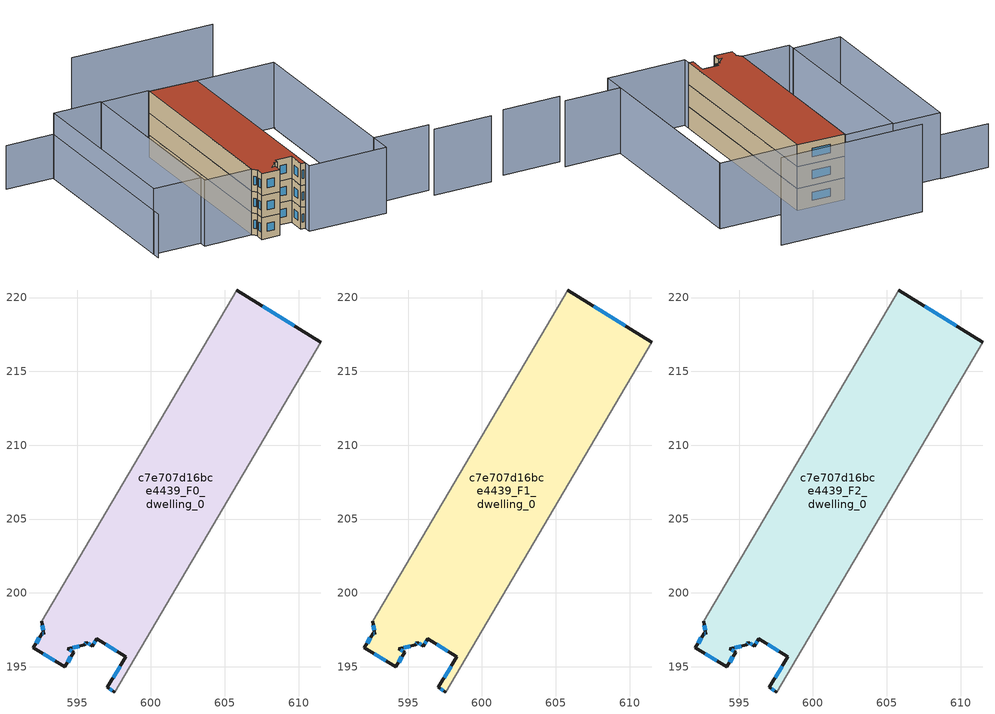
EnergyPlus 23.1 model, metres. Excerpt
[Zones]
c7e707d16bce4439_F0_dwelling_0
 floor ground (EU_floor_Construction): 611.49,216.97 597.55,193.29 597.04,193.61 598.31,195.69 596.32,196.9 596.03,196.41 595.61,196.66 595.51,196.49 594.37,196.21 594.76,195.97 594.17,195.01 592.04,196.3 592.63,197.27 592.74,197.21 592.59,198.09 605.79,220.51 z0
 wall outside (EU_wall_Construction): 592.59,198.09 592.74,197.21 592.63,197.27 592.04,196.3 594.17,195.01 594.76,195.97 594.37,196.21 595.51,196.49 595.61,196.66 596.03,196.41 596.32,196.9 598.31,195.69 597.04,193.61 597.55,193.29 / 611.49,216.97 605.79,220.51 z0:3
 wall adiabatic (EU_wall_Construction): 605.79,220.51 592.59,198.09 / 597.55,193.29 611.49,216.97 z0:3
 window (EU_Window_Construction): 594.64,196.05 594.49,196.14 / 594.35,195.31 594.57,195.67 / 592.7,195.9 593.5,195.41 / 592.44,196.97 592.22,196.61 / 592.7,197.23 592.66,197.25 / 592.64,197.81 592.69,197.48 / 609.72,218.08 607.57,219.41 / 597.2,193.51 597.39,193.39 / 597.91,195.04 597.43,194.26 / 596.94,196.52 597.69,196.07 / 596.12,196.56 596.23,196.75 / 595.74,196.58 595.9,196.49 / 595.54,196.54 595.58,196.61 / 594.72,196.3 595.15,196.4 z0.93:2.07
c7e707d16bce4439_F1_dwelling_0
 floor to c7e707d16bce4439_F0_dwelling_0 (EU_floor_Construction): 611.49,216.97 597.55,193.29 597.03,193.61 598.3,195.69 596.32,196.9 596.03,196.41 595.61,196.66 595.51,196.49 594.37,196.21 594.76,195.97 594.17,195.01 592.04,196.3 592.63,197.27 592.74,197.21 592.59,198.09 605.79,220.51 z3
 wall outside (EU_wall_Construction): 592.59,198.09 592.74,197.21 592.63,197.27 592.04,196.3 594.17,195.01 594.76,195.97 594.37,196.21 595.51,196.49 595.61,196.66 596.03,196.41 596.32,196.9 598.31,195.69 597.04,193.61 597.55,193.29 / 611.49,216.97 605.79,220.51 z3:6
 wall adiabatic (EU_wall_Construction): 605.79,220.51 592.59,198.09 / 597.55,193.29 611.49,216.97 z3:6
 window (EU_Window_Construction): 594.64,196.05 594.49,196.14 / 594.35,195.31 594.57,195.67 / 592.7,195.9 593.5,195.41 / 592.44,196.97 592.22,196.61 / 592.7,197.23 592.66,197.25 / 592.64,197.81 592.69,197.48 / 609.72,218.08 607.57,219.41 / 597.2,193.51 597.39,193.39 / 597.91,195.04 597.43,194.26 / 596.94,196.52 597.69,196.07 / 596.12,196.56 596.23,196.75 / 595.74,196.58 595.9,196.49 / 595.54,196.54 595.58,196.61 / 594.72,196.3 595.15,196.4 z3.93:5.07
c7e707d16bce4439_F2_dwelling_0
 floor to c7e707d16bce4439_F1_dwelling_0 (EU_floor_Construction): 611.49,216.97 597.55,193.29 597.03,193.61 598.3,195.69 596.32,196.9 596.03,196.41 595.61,196.66 595.51,196.49 594.37,196.21 594.76,195.97 594.17,195.01 592.04,196.3 592.63,197.27 592.74,197.21 592.59,198.09 605.79,220.51 z6
 wall outside (EU_wall_Construction): 592.59,198.09 592.74,197.21 592.63,197.27 592.04,196.3 594.17,195.01 594.76,195.97 594.37,196.21 595.51,196.49 595.61,196.66 596.03,196.41 596.32,196.9 598.31,195.69 597.04,193.61 597.55,193.29 / 611.49,216.97 605.79,220.51 z6:9
 wall adiabatic (EU_wall_Construction): 605.79,220.51 592.59,198.09 / 597.55,193.29 611.49,216.97 z6:9
 window (EU_Window_Construction): 594.64,196.05 594.49,196.14 / 594.35,195.31 594.57,195.67 / 592.7,195.9 593.5,195.41 / 592.44,196.97 592.22,196.61 / 592.7,197.23 592.66,197.25 / 592.64,197.81 592.69,197.48 / 609.72,218.08 607.57,219.41 / 597.2,193.51 597.39,193.39 / 597.91,195.04 597.43,194.26 / 596.94,196.52 597.69,196.07 / 596.12,196.56 596.23,196.75 / 595.74,196.58 595.9,196.49 / 595.54,196.54 595.58,196.61 / 594.72,196.3 595.15,196.4 z6.93:8.07
 roof outside (EU_roof_Construction): 598.31,195.69 597.04,193.61 597.55,193.29 611.49,216.97 605.79,220.51 592.59,198.09 592.74,197.21 592.63,197.27 592.04,196.3 594.17,195.01 594.76,195.97 594.37,196.21 595.51,196.49 595.61,196.66 596.03,196.41 596.32,196.9 z9
shading: 620.98,180.24 614.02,184.34 / 614.87,185.61 608.1,189.59 / 608.1,189.59 620.81,211.19 / 620.94,211.41 606.48,186.85 / 606.48,186.85 597.03,192.42 / 597.03,192.42 611.49,216.97 / 611.49,216.97 620.94,211.41 / 605.87,220.64 592.59,198.09 / 592.59,198.09 586.82,201.49 / 586.82,201.49 600.1,224.05 / 600.1,224.05 605.87,220.64 / 600.16,224.15 587.29,202.29 / 587.29,202.29 581.52,205.69 / 581.52,205.69 594.38,227.55 / 594.38,227.55 600.16,224.15 z0:9; 588.71,231.12 594.48,227.72 / 594.48,227.72 580.94,204.72 z0:6; 621.25,220.33 603.92,230.53 z0:12
[Building]
EU S2 Campaign: North Axis=0; Terrain=City; Solar Distribution=FullExterior
[Site:Location]
Montreal-Trudeau.Intl.AP: Latitude=45.4667; Longitude=-73.75; Time Zone=-5; Elevation=36
[SizingPeriod:WeatherFileDays]
AnnualSizingPeriod: Begin Month=1; Begin Day of Month=1; End Month=12; End Day of Month=31; Day of Week for Start Day=Monday; Use Weather File Daylight Saving Period=No; Use Weather File Rain and Snow Indicators=No
[MATERIAL]
EU_InternalMass_Material: Roughness=MediumRough; Thickness=0.1; Conductivity=1; Density=1800; Specific Heat=900; Thermal Absorptance=0.9; Solar Absorptance=0.7; Visible Absorptance=0.7
[MATERIAL:NOMASS] Roughness=MediumRough; Thermal Absorptance=0.9; Solar Absorptance=0.7; Visible Absorptance=0.7
Name | Thermal Resistance
EU_wall_NoMass; EU_floor_NoMass | 1.36485
EU_roof_NoMass | 2.55992
[WINDOWMATERIAL:SIMPLEGLAZINGSYSTEM]
EU_Window_SimpleGlazing: UFactor=3.92339; Solar Heat Gain Coefficient=0.8; Visible Transmittance=0.8
[CONSTRUCTION]
EU_wall_Construction: EU_wall_NoMass
EU_roof_Construction: EU_roof_NoMass
EU_floor_Construction: EU_floor_NoMass
EU_Window_Construction: EU_Window_SimpleGlazing
EU_InternalMass_Construction: EU_InternalMass_Material
[ZONE] Type=1; Multiplier=1; Ceiling Height=autocalculate; Volume=531.998; Floor Area=autocalculate; Part of Total Floor Area=Yes
c7e707d16bce4439_F0_dwelling_0; c7e707d16bce4439_F1_dwelling_0; c7e707d16bce4439_F2_dwelling_0
[INTERNALMASS] Construction=EU_InternalMass_Construction; Surface Area=177.333
Name | Zone or ZoneList
c7e707d16bce4439_F0_dwelling_0_EU_InternalMass | c7e707d16bce4439_F0_dwelling_0
c7e707d16bce4439_F1_dwelling_0_EU_InternalMass | c7e707d16bce4439_F1_dwelling_0
c7e707d16bce4439_F2_dwelling_0_EU_InternalMass | c7e707d16bce4439_F2_dwelling_0
[OTHEREQUIPMENT] Fuel Type=Electricity; Design Level Calculation Method=Watts/Area; Power per Zone Floor Area=1; Fraction Latent=0; Fraction Radiant=0; Fraction Lost=0; Carbon Dioxide Generation Rate=0; EndUse Subcategory=EU_Step8_InternalGains
Name | Zone or ZoneList or Space or SpaceList | Schedule
EU_Step8_InternalGain_c7e707d16bce4439_F0_dwelling_0_f000 | c7e707d16bce4439_F0_dwelling_0 | EU_Step8_GainSchedule_c7e707d16bce4439_F0_dwelling_0_f000
EU_Step8_InternalGain_c7e707d16bce4439_F1_dwelling_0_f000 | c7e707d16bce4439_F1_dwelling_0 | EU_Step8_GainSchedule_c7e707d16bce4439_F1_dwelling_0_f000
EU_Step8_InternalGain_c7e707d16bce4439_F2_dwelling_0_f000 | c7e707d16bce4439_F2_dwelling_0 | EU_Step8_GainSchedule_c7e707d16bce4439_F2_dwelling_0_f000
[ZONEVENTILATION:DESIGNFLOWRATE] Schedule=EU_AlwaysOn; Design Flow Rate Calculation Method=AirChanges/Hour; Air Changes per Hour=0.860309; Ventilation Type=Natural; Fan Pressure Rise=0; Fan Total Efficiency=1; Constant Term Coefficient=1; Temperature Term Coefficient=0; Velocity Term Coefficient=0; Velocity Squared Term Coefficient=0; Minimum Indoor Temperature=-100; Maximum Indoor Temperature=100; Delta Temperature=-100; Minimum Outdoor Temperature=-100; Maximum Outdoor Temperature=100; Maximum Wind Speed=40
Name | Zone or ZoneList or Space or SpaceList
EU_ConstantAir_c7e707d16bce4439_F0_dwelling_0 | c7e707d16bce4439_F0_dwelling_0
EU_ConstantAir_c7e707d16bce4439_F1_dwelling_0 | c7e707d16bce4439_F1_dwelling_0
EU_ConstantAir_c7e707d16bce4439_F2_dwelling_0 | c7e707d16bce4439_F2_dwelling_0
[HVACTEMPLATE:THERMOSTAT] Constant Heating Setpoint=20; Constant Cooling Setpoint=50
EU_HeatOnly_c7e707d16bce4439_F0_dwelling_0; EU_HeatOnly_c7e707d16bce4439_F1_dwelling_0; EU_HeatOnly_c7e707d16bce4439_F2_dwelling_0
[HVACTEMPLATE:ZONE:IDEALLOADSAIRSYSTEM] System Availability Schedule=EU_AlwaysOn; Maximum Heating Supply Air Temperature=50; Minimum Cooling Supply Air Temperature=13; Maximum Heating Supply Air Humidity Ratio=0.0156; Minimum Cooling Supply Air Humidity Ratio=0.0077; Heating Limit=NoLimit; Cooling Limit=NoLimit; Heating Availability Schedule=EU_AlwaysOn; Cooling Availability Schedule=EU_CoolingOff; Dehumidification Control Type=ConstantSensibleHeatRatio; Cooling Sensible Heat Ratio=0.7; Dehumidification Setpoint=60; Humidification Control Type=None; Humidification Setpoint=30; Outdoor Air Method=None; Outdoor Air Flow Rate per Person=0.00944; Outdoor Air Flow Rate per Zone Floor Area=0; Outdoor Air Flow Rate per Zone=0; Demand Controlled Ventilation Type=None; Outdoor Air Economizer Type=NoEconomizer; Heat Recovery Type=None; Sensible Heat Recovery Effectiveness=0.7; Latent Heat Recovery Effectiveness=0.65
Name | Template Thermostat
c7e707d16bce4439_F0_dwelling_0 | EU_HeatOnly_c7e707d16bce4439_F0_dwelling_0
c7e707d16bce4439_F1_dwelling_0 | EU_HeatOnly_c7e707d16bce4439_F1_dwelling_0
c7e707d16bce4439_F2_dwelling_0 | EU_HeatOnly_c7e707d16bce4439_F2_dwelling_0
[SIZING:ZONE] Zone Cooling Design Supply Air Temperature Input Method=SupplyAirTemperature; Zone Cooling Design Supply Air Temperature=13; Zone Heating Design Supply Air Temperature Input Method=SupplyAirTemperature; Zone Heating Design Supply Air Temperature=50; Zone Cooling Design Supply Air Humidity Ratio=0.008; Zone Heating Design Supply Air Humidity Ratio=0.008; Cooling Design Air Flow Method=DesignDay; Cooling Design Air Flow Rate=0; Cooling Minimum Air Flow per Zone Floor Area=0.000762; Cooling Minimum Air Flow=0; Cooling Minimum Air Flow Fraction=0.2; Heating Design Air Flow Method=DesignDay; Heating Design Air Flow Rate=0; Heating Maximum Air Flow per Zone Floor Area=0.002032; Heating Maximum Air Flow=0.141576; Heating Maximum Air Flow Fraction=0.3; Account for Dedicated Outdoor Air System=No; Dedicated Outdoor Air System Control Strategy=NeutralSupplyAir; Dedicated Outdoor Air Low Setpoint Temperature for Design=autosize; Dedicated Outdoor Air High Setpoint Temperature for Design=autosize; Zone Load Sizing Method=Sensible Load Only No Latent Load; Zone Latent Cooling Design Supply Air Humidity Ratio Input Method=HumidityRatioDifference; Zone Cooling Design Supply Air Humidity Ratio Difference=0.005; Zone Latent Heating Design Supply Air Humidity Ratio Input Method=HumidityRatioDifference; Zone Humidification Design Supply Air Humidity Ratio Difference=0.005
c7e707d16bce4439_F0_dwelling_0; c7e707d16bce4439_F1_dwelling_0; c7e707d16bce4439_F2_dwelling_0
[SCHEDULE:CONSTANT]
Name | Hourly Value
EU_AlwaysOn | 1
EU_CoolingOff | 0
[SCHEDULE:FILE] Column Number=1; Rows to Skip at Top=0; Number of Hours of Data=8760; Column Separator=Comma; Interpolate to Timestep=No; Minutes per Item=60; Adjust Schedule for Daylight Savings=Yes
Name | File
EU_Step8_GainSchedule_c7e707d16bce4439_F0_dwelling_0_f000 | ../../schedules/c7e707d16bce4439/c7e707d16bce4439_F0_dwelling_0_f000_gain.csv
EU_Step8_GainSchedule_c7e707d16bce4439_F1_dwelling_0_f000 | ../../schedules/c7e707d16bce4439/c7e707d16bce4439_F1_dwelling_0_f000_gain.csv
EU_Step8_GainSchedule_c7e707d16bce4439_F2_dwelling_0_f000 | ../../schedules/c7e707d16bce4439/c7e707d16bce4439_F2_dwelling_0_f000_gain.csv
